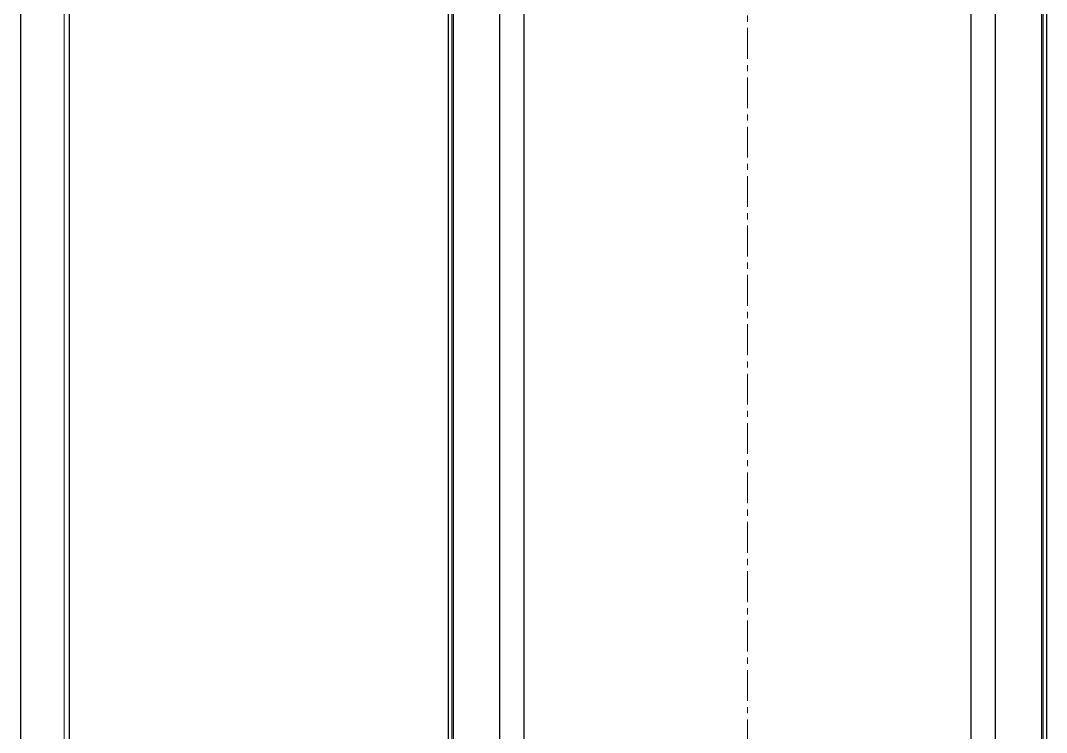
# Model space of a CAD drawing. Header units: millimetres. Extents: x 254 to 1192, y -979 to 1409.
# Drawn here: x 769.9 to 1191.9, y 823.3 to 1116.2 of the extents above; entities that cross this region are included whole.
import ezdxf

# ---------------------------------------------------------------- set-up
doc = ezdxf.new("R2010")
doc.units = ezdxf.units.MM
doc.linetypes.add('CENTERX2', pattern=[20.32, 12.7, -2.54, 2.54, -2.54])
doc.layers.add('FORMAT', color=7, linetype='Continuous')

msp = doc.modelspace()

# ---------------------------------------------------------------- linework, layer by layer
at = {"color": 7, "linetype": 'Continuous', "lineweight": 25}
for p, q in [((769.88, 1294.05), (769.88, -866.95)), ((789.88, 1291.95), (789.88, -864.85)), ((945.93, -866.95), (945.93, 1294.05)), ((947.43, -866.95), (947.43, 1294.05)), ((1190.43, 1294.05), (1190.43, -866.95)), ((1191.93, 1294.05), (1191.93, -866.95)), ((976.93, 1263.05), (976.93, -835.95)), ((1160.93, -835.95), (1160.93, 1263.05)), ((966.93, 1213.55), (966.93, 538.55)), ((1170.93, 538.55), (1170.93, 1213.55))]:
    msp.add_line(p, q, dxfattribs=at)
at = {"color": 8, "linetype": 'Continuous', "lineweight": 18}
for p, q in [((787.78, 1294.05), (787.78, -866.95)), ((948.03, -864.85), (948.03, 1291.95)), ((1189.83, 1291.95), (1189.83, -864.85))]:
    msp.add_line(p, q, dxfattribs=at)
at = {"layer": 'FORMAT', "linetype": 'CENTERX2', "lineweight": 18}
msp.add_line((1068.93, 1296.05), (1068.93, -868.95), dxfattribs=at)

doc.saveas('drawing.dxf')
